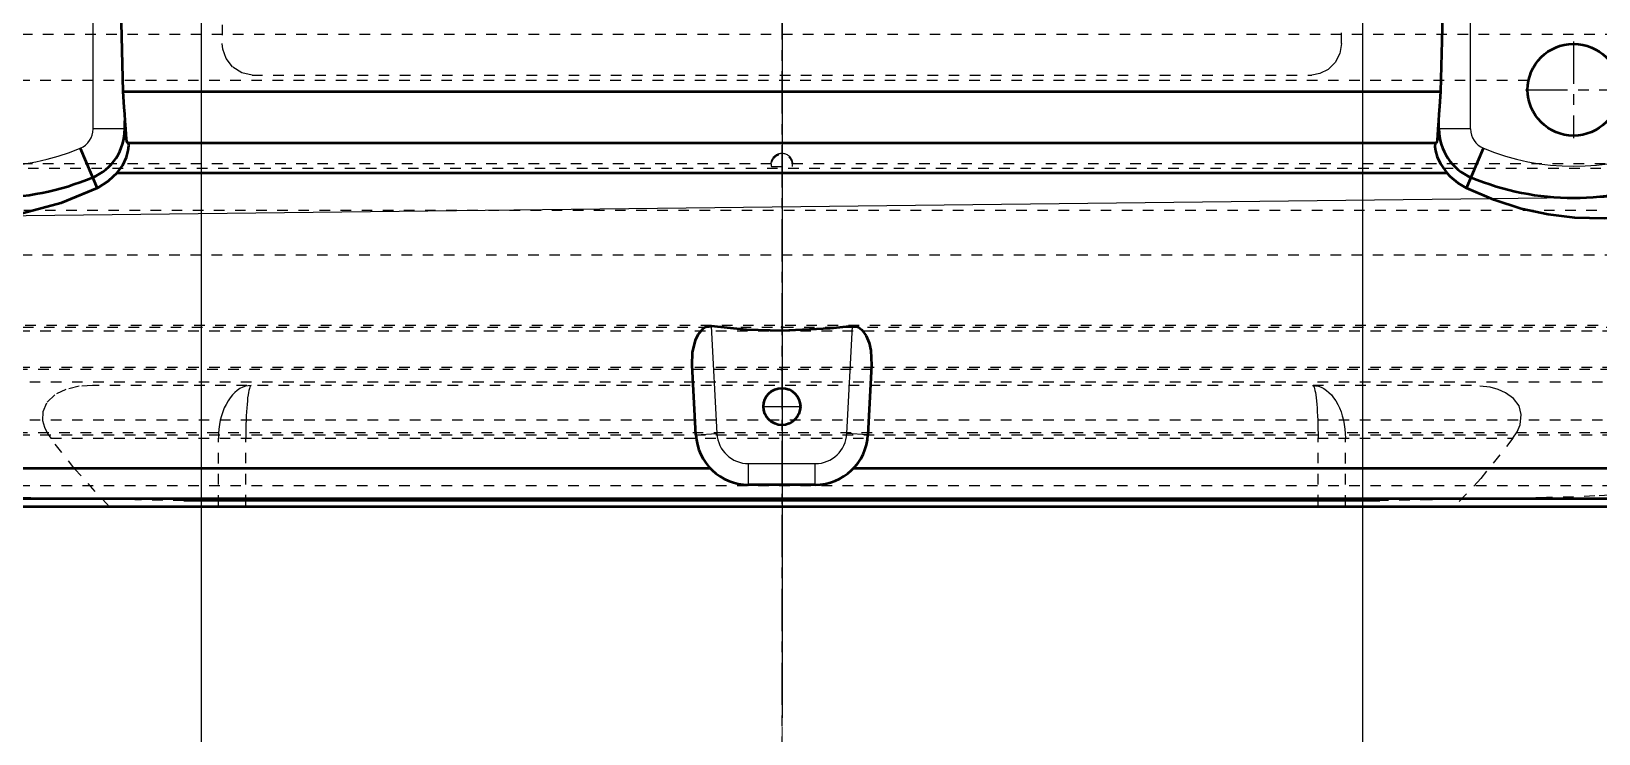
# Model space of a CAD drawing. Header units: millimetres. Extents: x 29178 to 37588, y 1365 to 7305.
# Drawn here: x 31032.4 to 31180.9, y 3884.4 to 3950.9 of the extents above; entities that cross this region are included whole.
import ezdxf

# ---------------------------------------------------------------- set-up
doc = ezdxf.new("R2010")
doc.units = ezdxf.units.MM
for name, pattern in [('CENTER', [7, 4, -1, 1, -1]), ('CENTER2', [28.575, 19.05, -3.175, 3.175, -3.175]), ('Dashed', [2, 1, -1])]:
    doc.linetypes.add(name, pattern=pattern)
for name, color, linetype, lineweight in [('2d ConnectionPoints', 7, 'Continuous', 50), ('AM_0', 7, 'Continuous', 50), ('AM_4', 3, 'Continuous', 25), ('AM_7', 7, 'CENTER', 25), ('AM_9', 6, 'Dashed', 25), ('CENTRO', 1, 'CENTER2', 15)]:
    doc.layers.add(name, color=color, linetype=linetype, lineweight=lineweight)

# ---------------------------------------------------------------- blocks, each defined once
blk = doc.blocks.new('10_SNL_524_620_CAP_0_in_SKFSNL5246201224KH3024_4')
at = {"layer": 'AM_0'}
for p, q in [((88.82, 6.81), (88.82, 99.94)), ((91.7, -95.54), (91.7, 95.54)), ((62.33, 64.86), (58.53, 66.47)), ((53.16, -62.42), (53.16, 62.42)), ((60.88, -62.98), (60.88, 62.98)), ((56.71, 62.25), (55.93, 62.25)), ((56.71, 62.18), (55.93, 62.25)), ((58.01, -62.03), (58.01, 62)), ((79.07, 8.5), (85.66, 8.15)), ((90.4, 3.16), (90.4, -3.16)), ((88.82, -99.94), (88.82, -6.81)), ((85.66, -8.15), (79.07, -8.5)), ((55.93, -62.25), (56.71, -62.18)), ((56.71, -62.25), (55.93, -62.25)), ((58.53, -66.47), (62.33, -64.86))]:
    blk.add_line(p, q, dxfattribs=at)
for points in [[(63.88, 85.8), (64.56, 83.26), (65.01, 80.64), (65.2, 77.9), (65.13, 75.11), (64.82, 72.58), (64.26, 70.04), (63.43, 67.44), (62.31, 64.86)], [(62.33, 64.86), (61.85, 64.07), (61.25, 63.33), (60.88, 62.98)], [(53.16, 62.42), (47.17, 62.57), (35.18, 62.9), (23.19, 63.21), (10.4, 63.43), (-2.4, 63.49), (-19.33, 63.28), (-36.25, 62.86), (-53.16, 62.42)], [(55.93, 62.25), (55.31, 62.28), (54.6, 62.34), (53.16, 62.42)], [(58, 61.97), (58.12, 61.88), (58.38, 61.87), (58.79, 61.92), (59.35, 62.08), (60, 62.38), (60.88, 62.98)], [(58, 61.99), (58, 62), (57.94, 62.07), (57.73, 62.11), (57.33, 62.13), (56.71, 62.18)], [(75.38, 6.7), (75.39, 6.98), (75.48, 7.25), (75.72, 7.58), (76.3, 8), (76.97, 8.27), (77.68, 8.43), (79.07, 8.5)], [(75.38, 6.7), (75.62, 4.57), (75.83, 0), (75.72, -3.35), (75.38, -6.7)], [(79.07, -8.5), (77.87, -8.46), (76.7, -8.18), (76.18, -7.93), (75.6, -7.45), (75.44, -7.17), (75.38, -6.85), (75.38, -6.7)], [(53.16, -62.42), (54.65, -62.34), (55.31, -62.28), (55.93, -62.25)], [(56.71, -62.18), (57.24, -62.14), (57.64, -62.12), (57.88, -62.09), (58, -62.03), (58, -61.99)], [(60.88, -62.98), (60.13, -62.45), (59.39, -62.1), (58.75, -61.92), (58.27, -61.87), (58.06, -61.9), (58, -61.97)], [(-53.16, -62.42), (-47.17, -62.57), (-35.18, -62.9), (-23.19, -63.21), (-10.4, -63.43), (2.4, -63.49), (19.33, -63.28), (36.25, -62.86), (53.16, -62.42)], [(60.88, -62.98), (61.67, -63.82), (62.3, -64.8), (62.33, -64.86)], [(62.31, -64.86), (63.74, -68.31), (64.68, -71.83), (65.12, -74.97), (65.2, -78.07), (64.93, -81.2), (64.33, -84.24), (63.88, -85.8)]]:
    blk.add_lwpolyline(points, dxfattribs=at)
for centre, radius in [((53, 75), 4.35), ((83, 0), 1.75)]:
    blk.add_circle(centre, radius, dxfattribs=at)
for centre, radius, start, end in [((38.09, 75), 25.15, 337.3029, 22.6971), ((56.71, 67.24), 4.99, 270, 337), ((85.4, 3.16), 5, 0, 86.9583), ((85.4, -3.16), 5, 273.0417, 360), ((56.71, -67.24), 4.99, 23, 90), ((38.09, -75), 25.15, 337.3029, 22.6971)]:
    blk.add_arc(centre, radius, start, end, dxfattribs=at)
at = {"layer": 'AM_4'}
for p, q in [((56.71, 65.25), (-56.71, 65.25)), ((56.71, 65.25), (56.71, 62.18)), ((85.66, 8.15), (85.56, 6.16)), ((85.56, 6.16), (75.38, 6.7)), ((88.4, -3.16), (88.4, 3.16)), ((90.4, 3.16), (88.4, 3.16)), ((90.4, -3.16), (88.4, -3.16)), ((75.38, -6.7), (85.56, -6.16)), ((85.66, -8.15), (85.56, -6.16)), ((56.71, -62.18), (56.71, -65.25)), ((56.71, -65.25), (-56.71, -65.25))]:
    blk.add_line(p, q, dxfattribs=at)
for centre, radius, start, end in [((38.09, 75), 22.15, 337.3439, 22.6561), ((56.71, 67.24), 1.99, 270, 337), ((85.4, 3.16), 3, 360, 86.9583), ((85.4, -3.16), 3, 273.0417, 0), ((56.71, -67.24), 1.99, 23, 90), ((38.09, -75), 22.15, 337.3439, 22.6561)]:
    blk.add_arc(centre, radius, start, end, dxfattribs=at)
at = {"layer": 'AM_7'}
for p, q in [((53, 70.43), (53, 79.57)), ((48.43, 75), (57.57, 75)), ((83, -1.84), (83, 1.84))]:
    blk.add_line(p, q, dxfattribs=at)
at = {"layer": 'AM_9'}
for p, q in [((47.76, 101), (47.76, -101)), ((68.67, 92.97), (68.67, -92.97)), ((75.32, 83.32), (75.32, -83.32)), ((80.7, 83.75), (80.7, -83.75)), ((84.3, 83.75), (84.3, -83.75)), ((79.5, 82.55), (79.5, -82.55)), ((85.5, 82.55), (85.5, -82.55)), ((75.5, 79.1), (75.5, -79.1)), ((75.85, 78.75), (75.85, -78.75)), ((79.3, 78.75), (79.3, -78.75)), ((85.7, 78.75), (85.7, -78.75)), ((90.5, 78.75), (90.5, -78.75)), ((52.12, 70.74), (52.12, -100.1)), ((58, 61.99), (58, 61.97)), ((58, 61.99), (58, -61.97)), ((58, -61.99), (58, 61.99)), ((58, -61.97), (58, 61.97)), ((58, -61.97), (58, -61.99))]:
    blk.add_line(p, q, dxfattribs=at)
blk = doc.blocks.new('11_SNL_524_620_BASE_0_in_SKFSNL5246201224KH3024_4')
at = {"layer": 'AM_0'}
for p, q in [((92.5, 106.39), (92.5, -106.39)), ((91.89, 56.66), (91.89, -56.66))]:
    blk.add_line(p, q, dxfattribs=at)
at = {"layer": 'AM_7'}
blk.add_line((-123.75, 0), (123.75, 0), dxfattribs=at)
at = {"layer": 'AM_9'}
for p, q in [((60, 126), (60, 1)), ((60.45, 123.59), (60.45, -123.59)), ((64.42, 121.2), (64.42, -121.2)), ((86, -69.26), (86, 69.26)), ((81, 65.32), (81, -65.32)), ((48.62, 53.02), (44.84, 53.02)), ((92.38, 53.38), (86, 53.38)), ((92.37, 50.79), (86, 50.79)), ((51.62, -50.19), (51.62, 50.19)), ((60.14, 1), (60, 1)), ((60.28, -0.99), (60.28, 0.99)), ((60, -1), (60, -126)), ((60, -1), (60.14, -1)), ((92.37, -50.79), (86, -50.79)), ((44.84, -53.02), (48.62, -53.02)), ((92.38, -53.38), (86, -53.38))]:
    blk.add_line(p, q, dxfattribs=at)
for points in [[(91.22, 79.47), (91.3, 79.25), (91.38, 78.42), (91.46, 77), (91.54, 75), (91.62, 72.42), (91.69, 69.29), (91.76, 65.64), (91.83, 61.48), (91.89, 56.86), (91.89, 56.66)], [(86, 69.26), (85.39, 69.65), (84.72, 69.93), (83.74, 70.05), (82.93, 69.83), (82.22, 69.31), (81.69, 68.56), (81.38, 67.86), (81.17, 67.1), (81, 65.32)], [(86, 69.26), (89.8, 66.22), (92.5, 63.69)], [(48.62, 53.02), (49.57, 52.87), (50.42, 52.43), (51.07, 51.76), (51.47, 50.96), (51.62, 50.19)], [(81, 50.28), (81.02, 50.55), (81.08, 50.82), (81.17, 51.08), (81.3, 51.34), (81.47, 51.59), (81.67, 51.83), (81.9, 52.06), (82.17, 52.27), (82.46, 52.47), (82.79, 52.66), (83.13, 52.82), (83.5, 52.97), (83.89, 53.09), (84.29, 53.2), (84.71, 53.28), (85.13, 53.34), (85.56, 53.37), (86, 53.38)], [(81, 50.28), (81.02, 50.32), (81.08, 50.37), (81.17, 50.41), (81.3, 50.45), (81.47, 50.5), (81.67, 50.54), (81.9, 50.57), (82.17, 50.61), (82.46, 50.64), (82.79, 50.67), (83.13, 50.7), (83.5, 50.72), (83.89, 50.74), (84.29, 50.76), (84.71, 50.77), (85.13, 50.78), (85.56, 50.79), (86, 50.79)], [(60, -1), (59.91, -1), (59.83, -0.98), (59.74, -0.97), (59.66, -0.94), (59.58, -0.91), (59.5, -0.87), (59.43, -0.82), (59.36, -0.77), (59.29, -0.71), (59.23, -0.64), (59.18, -0.57), (59.13, -0.5), (59.09, -0.42), (59.06, -0.34), (59.03, -0.26), (59.02, -0.17), (59, -0.09), (59, 0), (59, 0.09), (59.02, 0.17), (59.03, 0.26), (59.06, 0.34), (59.09, 0.42), (59.13, 0.5), (59.18, 0.57), (59.23, 0.64), (59.29, 0.71), (59.36, 0.77), (59.43, 0.82), (59.5, 0.87), (59.58, 0.91), (59.66, 0.94), (59.74, 0.97), (59.83, 0.98), (59.91, 1), (60, 1)], [(60.28, 0.99), (60.11, 1), (60, 1)], [(60, -1), (60.17, -1), (60.28, -0.99)], [(51.62, -50.19), (51.4, -51.16), (50.83, -52.05), (50.05, -52.66), (49.16, -52.97), (48.62, -53.02)], [(81, -50.28), (81.02, -50.55), (81.08, -50.82), (81.17, -51.08), (81.3, -51.34), (81.47, -51.59), (81.67, -51.83), (81.9, -52.06), (82.17, -52.27), (82.46, -52.47), (82.79, -52.66), (83.13, -52.82), (83.5, -52.97), (83.89, -53.09), (84.29, -53.2), (84.71, -53.28), (85.13, -53.34), (85.56, -53.37), (86, -53.38)], [(81, -50.28), (81.02, -50.32), (81.08, -50.37), (81.17, -50.41), (81.3, -50.45), (81.47, -50.5), (81.67, -50.54), (81.9, -50.57), (82.17, -50.61), (82.46, -50.64), (82.79, -50.67), (83.13, -50.7), (83.5, -50.72), (83.89, -50.74), (84.29, -50.76), (84.71, -50.77), (85.13, -50.78), (85.56, -50.79), (86, -50.79)], [(91.89, -56.66), (91.83, -61.3), (91.76, -65.48), (91.69, -69.15), (91.62, -72.3), (91.54, -74.9), (91.47, -76.93), (91.39, -78.38), (91.3, -79.23), (91.22, -79.47), (91.22, -79.47)], [(92.5, -63.69), (88.91, -66.98), (86, -69.26)], [(81, -65.32), (81.08, -66.57), (81.37, -67.82), (81.88, -68.88), (82.67, -69.68), (83.51, -70.02), (84.31, -70.03), (84.94, -69.86), (85.55, -69.56), (86, -69.26)]]:
    blk.add_lwpolyline(points, dxfattribs=at)
blk.add_ellipse((60.14, 0), major_axis=(0, -1), ratio=0.999848, start_param=2.99949, end_param=6.425288, dxfattribs=at)

msp = doc.modelspace()

# ---------------------------------------------------------------- linework, layer by layer
at = {"color": 7}
for p, q in [((31048.52, 3833.42), (31048.52, 4118.42)), ((31158.52, 3833.42), (31158.52, 4118.42))]:
    msp.add_line(p, q, dxfattribs=at)
for p, q in [((31103.52, 4110.92), (31103.52, 3885.92)), ((30751.92, 3930.22), (31455.12, 3938.42))]:
    msp.add_line(p, q)
at = {"layer": '2d ConnectionPoints'}
for p in [(31103.52, 3922.92), (31103.52, 3922.92), (31103.5, 3918.9)]:
    msp.add_point(p, dxfattribs=at)
at = {"layer": 'CENTRO'}
msp.add_line((31103.52, 2945.29), (31103.52, 4980.86), dxfattribs=at)

# ---------------------------------------------------------------- block references
at = {"rotation": 270}
for name in ['11_SNL_524_620_BASE_0_in_SKFSNL5246201224KH3024_4', '10_SNL_524_620_CAP_0_in_SKFSNL5246201224KH3024_4']:
    msp.add_blockref(name, (31103.5, 3998.4), dxfattribs=at)

doc.saveas('drawing.dxf')
